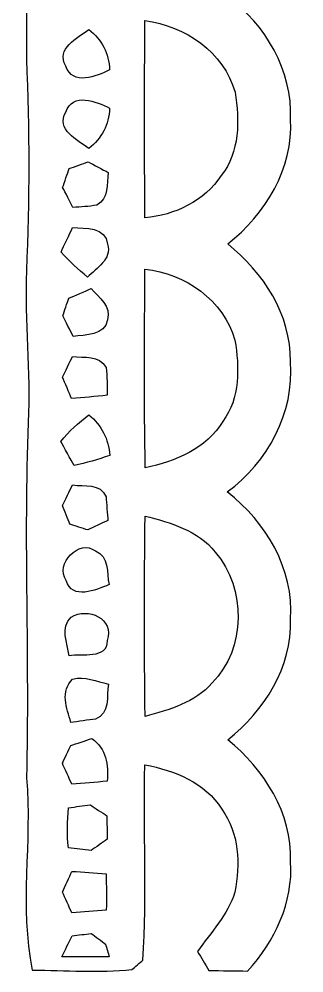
# Model space of a CAD drawing. Header units: centimetres. Extents: x -7.3 to 7.4, y -12.7 to 12.7.
# Drawn here: x 1.195 to 2.523, y -12.654 to -8.211 of the extents above; entities that cross this region are included whole.
import ezdxf

# ---------------------------------------------------------------- set-up
doc = ezdxf.new("R2010")
doc.units = ezdxf.units.CM
doc.header["$MEASUREMENT"] = 0
doc.layers.add('Camada 1', color=7, linetype='Continuous')

msp = doc.modelspace()

# ---------------------------------------------------------------- linework, layer by layer
at = {"layer": 'Camada 1', "color": 156}
for points, knots in [([(2.05246, 12.61463), (2.12302, 12.61709), (2.19604, 12.62873), (2.26625, 12.61109), (2.26625, 12.61109), (2.48284, 12.39872), (2.52341, 12.03713), (2.37313, 11.77607), (2.37313, 11.77607), (2.32163, 11.68752), (2.24508, 11.61768), (2.16992, 11.54923), (2.16992, 11.54923), (2.33856, 11.4053), (2.47297, 11.20034), (2.46133, 10.97033), (2.46133, 10.97033), (2.47614, 10.7375), (2.33927, 10.53147), (2.16923, 10.38612), (2.16923, 10.38612), (2.34492, 10.2489), (2.47332, 10.039), (2.46167, 9.80969), (2.46167, 9.80969), (2.47332, 9.57862), (2.3382, 9.37471), (2.17099, 9.2283), (2.17099, 9.2283), (2.33997, 9.09637), (2.46486, 8.89705), (2.46167, 8.67727), (2.46167, 8.67727), (2.47721, 8.44161), (2.35162, 8.21654), (2.16605, 8.07755), (2.16605, 8.07755), (2.35162, 7.93855), (2.4786, 7.71384), (2.46133, 7.47747), (2.46133, 7.47747), (2.46627, 7.25557), (2.33574, 7.05838), (2.16746, 6.92396), (2.16746, 6.92396), (2.35162, 6.77932), (2.48072, 6.55496), (2.46133, 6.31506), (2.46133, 6.31506), (2.4645, 6.09316), (2.3315, 5.89986), (2.1657, 5.76438), (2.1657, 5.76438), (2.34456, 5.62892), (2.47297, 5.41619), (2.46167, 5.18653), (2.46167, 5.18653), (2.47085, 4.95864), (2.34385, 4.74661), (2.16746, 4.6101), (2.16746, 4.6101), (2.33574, 4.47604), (2.46486, 4.27848), (2.46133, 4.05659), (2.46133, 4.05659), (2.47721, 3.82093), (2.35338, 3.59339), (2.1657, 3.45546), (2.1657, 3.45546), (2.34984, 3.31576), (2.47721, 3.0935), (2.46167, 2.85784), (2.46167, 2.85784), (2.46768, 2.63348), (2.33539, 2.43557), (2.16675, 2.29941), (2.16675, 2.29941), (2.35267, 2.15759), (2.48002, 1.93145), (2.46133, 1.69298), (2.46133, 1.69298), (2.46415, 1.47214), (2.33432, 1.27669), (2.16605, 1.14406), (2.16605, 1.14406), (2.34244, 1.00576), (2.47297, 0.79516), (2.46167, 0.56479), (2.46167, 0.56479), (2.47227, 0.33372), (2.34138, 0.12417), (2.16675, -0.01622), (2.16675, -0.01622), (2.3382, -0.14534), (2.46379, -0.34571), (2.46133, -0.56515), (2.46133, -0.56515), (2.47755, -0.80115), (2.35408, -1.03046), (2.165, -1.16699), (2.165, -1.16699), (2.34879, -1.30668), (2.47755, -1.52788), (2.46133, -1.76318), (2.46133, -1.76318), (2.46839, -1.9879), (2.33539, -2.18722), (2.16675, -2.32409), (2.16675, -2.32409), (2.35162, -2.46556), (2.48002, -2.69027), (2.46097, -2.92805), (2.46097, -2.92805), (2.46591, -3.14995), (2.33291, -3.34432), (2.16746, -3.48014), (2.16746, -3.48014), (2.34244, -3.61738), (2.47227, -3.82729), (2.46133, -4.05589), (2.46133, -4.05589), (2.4719, -4.28519), (2.34562, -4.49967), (2.16605, -4.63515), (2.16605, -4.63515), (2.33469, -4.76815), (2.4645, -4.96605), (2.46133, -5.18724), (2.46133, -5.18724), (2.4786, -5.42395), (2.35303, -5.65185), (2.16641, -5.79154), (2.16641, -5.79154), (2.34914, -5.9309), (2.47721, -6.15068), (2.46133, -6.38562), (2.46133, -6.38562), (2.46803, -6.60681), (2.34032, -6.80473), (2.17452, -6.9409), (2.17452, -6.9409), (2.33327, -7.09012), (2.4719, -7.28591), (2.46167, -7.51451), (2.46167, -7.51451), (2.47791, -7.75017), (2.34244, -7.96042), (2.16675, -8.10472), (2.16675, -8.10472), (2.34456, -8.23841), (2.47049, -8.45043), (2.46133, -8.67762), (2.46133, -8.67762), (2.47368, -8.90798), (2.34456, -9.12035), (2.16782, -9.25865), (2.16782, -9.25865), (2.33432, -9.39129), (2.46308, -9.58778), (2.46097, -9.80687), (2.46097, -9.80687), (2.47931, -10.04429), (2.35513, -10.27465), (2.16605, -10.41364), (2.16605, -10.41364), (2.34667, -10.55441), (2.47755, -10.77136), (2.46133, -11.00666), (2.46133, -11.00666), (2.46873, -11.23068), (2.33856, -11.43212), (2.16887, -11.56828), (2.16887, -11.56828), (2.33715, -11.70693), (2.46944, -11.90871), (2.46133, -12.13485), (2.46133, -12.13485), (2.47402, -12.3257), (2.3869, -12.50631), (2.26094, -12.64496), (2.26094, -12.64496), (2.20027, -12.64391), (2.14029, -12.6432), (2.08033, -12.6425), (2.08033, -12.6425), (2.06233, -12.61251), (2.0447, -12.58252), (2.02742, -12.55323), (2.02742, -12.55323), (2.08915, -12.46433), (2.16923, -12.38391), (2.20098, -12.27807), (2.20098, -12.27807), (2.22603, -12.14754), (2.2225, -12.0015), (2.13995, -11.89107), (2.13995, -11.89107), (2.0634, -11.76619), (1.9191, -11.71117), (1.78223, -11.68435), (1.78223, -11.68435), (1.7727, -11.98738), (1.7928, -12.29147), (1.77236, -12.59416), (1.77236, -12.59416), (1.75965, -12.6051), (1.73389, -12.62698), (1.7212, -12.63791), (1.7212, -12.63791), (1.56703, -12.65378), (1.41145, -12.6425), (1.25694, -12.64038), (1.25694, -12.64038), (1.1952, -12.34439), (1.25659, -12.04277), (1.22977, -11.74467), (1.22977, -11.74467), (1.24388, -11.19328), (1.21567, -10.64119), (1.23789, -10.08944), (1.23789, -10.08944), (1.24919, -9.85378), (1.22096, -9.61884), (1.22943, -9.38354), (1.22943, -9.38354), (1.24424, -9.0551), (1.24388, -8.72596), (1.22943, -8.39752), (1.22943, -8.39752), (1.22943, -7.40974), (1.22943, -6.42196), (1.22907, -5.43418), (1.22907, -5.43418), (1.24919, -5.02284), (1.21038, -4.61081), (1.2393, -4.19946), (1.2393, -4.19946), (1.23331, -3.86997), (1.21849, -3.53976), (1.24001, -3.21027), (1.24001, -3.21027), (1.23225, -2.78694), (1.21954, -2.36326), (1.23718, -1.93993), (1.23718, -1.93993), (1.21038, -1.51694), (1.25095, -1.09361), (1.22943, -0.67098), (1.22943, -0.67098), (1.22202, -0.36442), (1.25095, -0.0582), (1.22943, 0.24765), (1.22943, 0.24765), (1.25411, 0.58702), (1.21179, 0.92638), (1.23577, 1.26576), (1.23577, 1.26576), (1.25377, 1.51377), (1.22273, 1.76142), (1.23048, 2.00907), (1.23048, 2.00907), (1.25165, 2.27999), (1.21214, 2.55128), (1.23684, 2.82222), (1.23684, 2.82222), (1.22872, 3.09209), (1.22485, 3.36196), (1.23825, 3.63185), (1.23825, 3.63185), (1.20967, 4.06752), (1.25482, 4.50391), (1.22943, 4.93959), (1.22943, 4.93959), (1.22977, 5.30506), (1.22555, 5.67124), (1.23718, 6.03673), (1.23718, 6.03673), (1.20931, 6.44594), (1.25341, 6.85553), (1.22943, 7.26439), (1.22943, 7.26439), (1.22731, 7.5124), (1.22836, 7.7604), (1.23895, 8.0084), (1.23895, 8.0084), (1.22414, 8.26698), (1.2259, 8.52628), (1.23966, 8.78487), (1.23966, 8.78487), (1.22485, 9.17186), (1.22485, 9.55921), (1.24001, 9.94621), (1.24001, 9.94621), (1.22731, 10.17093), (1.22519, 10.39565), (1.23754, 10.62037), (1.23754, 10.62037), (1.22307, 10.90189), (1.23155, 11.18376), (1.22907, 11.46527), (1.22907, 11.46527), (1.25411, 11.84875), (1.20156, 12.23433), (1.24989, 12.61638), (1.24989, 12.61638), (1.29928, 12.59769), (1.34902, 12.57793), (1.39982, 12.56136), (1.39982, 12.56136), (1.4097, 12.5363), (1.42945, 12.48692), (1.43968, 12.46187), (1.43968, 12.46187), (1.49048, 12.46504), (1.54164, 12.46857), (1.59315, 12.47245), (1.59315, 12.47245), (1.59737, 12.49538), (1.60619, 12.54125), (1.61079, 12.56417), (1.61079, 12.56417), (1.66546, 12.57229), (1.71979, 12.58287), (1.77482, 12.5931), (1.77482, 12.5931), (1.77482, 12.5931), (1.77765, 12.59381), (1.77765, 12.59381), (1.77765, 12.59381), (1.78505, 12.28019), (1.77587, 11.96692), (1.78293, 11.65365), (1.78293, 11.65365), (1.89371, 11.68611), (2.01153, 11.71998), (2.09161, 11.80888), (2.09161, 11.80888), (2.25248, 11.96551), (2.25777, 12.24773), (2.10996, 12.4153), (2.10996, 12.4153), (2.05527, 12.46893), (2.04927, 12.5423), (2.05246, 12.61463)], [0, 0, 0, 0, 0.0114943, 0.0114943, 0.0114943, 0.0114943, 0.0229885, 0.0229885, 0.0229885, 0.0229885, 0.0344828, 0.0344828, 0.0344828, 0.0344828, 0.045977, 0.045977, 0.045977, 0.045977, 0.0574713, 0.0574713, 0.0574713, 0.0574713, 0.0689655, 0.0689655, 0.0689655, 0.0689655, 0.0804598, 0.0804598, 0.0804598, 0.0804598, 0.091954, 0.091954, 0.091954, 0.091954, 0.1034483, 0.1034483, 0.1034483, 0.1034483, 0.1149425, 0.1149425, 0.1149425, 0.1149425, 0.1264368, 0.1264368, 0.1264368, 0.1264368, 0.137931, 0.137931, 0.137931, 0.137931, 0.1494253, 0.1494253, 0.1494253, 0.1494253, 0.1609195, 0.1609195, 0.1609195, 0.1609195, 0.1724138, 0.1724138, 0.1724138, 0.1724138, 0.183908, 0.183908, 0.183908, 0.183908, 0.1954023, 0.1954023, 0.1954023, 0.1954023, 0.2068966, 0.2068966, 0.2068966, 0.2068966, 0.2183908, 0.2183908, 0.2183908, 0.2183908, 0.2298851, 0.2298851, 0.2298851, 0.2298851, 0.2413793, 0.2413793, 0.2413793, 0.2413793, 0.2528736, 0.2528736, 0.2528736, 0.2528736, 0.2643678, 0.2643678, 0.2643678, 0.2643678, 0.2758621, 0.2758621, 0.2758621, 0.2758621, 0.2873563, 0.2873563, 0.2873563, 0.2873563, 0.2988506, 0.2988506, 0.2988506, 0.2988506, 0.3103448, 0.3103448, 0.3103448, 0.3103448, 0.3218391, 0.3218391, 0.3218391, 0.3218391, 0.3333333, 0.3333333, 0.3333333, 0.3333333, 0.3448276, 0.3448276, 0.3448276, 0.3448276, 0.3563218, 0.3563218, 0.3563218, 0.3563218, 0.3678161, 0.3678161, 0.3678161, 0.3678161, 0.3793103, 0.3793103, 0.3793103, 0.3793103, 0.3908046, 0.3908046, 0.3908046, 0.3908046, 0.4022989, 0.4022989, 0.4022989, 0.4022989, 0.4137931, 0.4137931, 0.4137931, 0.4137931, 0.4252874, 0.4252874, 0.4252874, 0.4252874, 0.4367816, 0.4367816, 0.4367816, 0.4367816, 0.4482759, 0.4482759, 0.4482759, 0.4482759, 0.4597701, 0.4597701, 0.4597701, 0.4597701, 0.4712644, 0.4712644, 0.4712644, 0.4712644, 0.4827586, 0.4827586, 0.4827586, 0.4827586, 0.4942529, 0.4942529, 0.4942529, 0.4942529, 0.5057471, 0.5057471, 0.5057471, 0.5057471, 0.5172414, 0.5172414, 0.5172414, 0.5172414, 0.5287356, 0.5287356, 0.5287356, 0.5287356, 0.5402299, 0.5402299, 0.5402299, 0.5402299, 0.5517241, 0.5517241, 0.5517241, 0.5517241, 0.5632184, 0.5632184, 0.5632184, 0.5632184, 0.5747126, 0.5747126, 0.5747126, 0.5747126, 0.5862069, 0.5862069, 0.5862069, 0.5862069, 0.5977011, 0.5977011, 0.5977011, 0.5977011, 0.6091954, 0.6091954, 0.6091954, 0.6091954, 0.6206897, 0.6206897, 0.6206897, 0.6206897, 0.6321839, 0.6321839, 0.6321839, 0.6321839, 0.6436782, 0.6436782, 0.6436782, 0.6436782, 0.6551724, 0.6551724, 0.6551724, 0.6551724, 0.6666667, 0.6666667, 0.6666667, 0.6666667, 0.6781609, 0.6781609, 0.6781609, 0.6781609, 0.6896552, 0.6896552, 0.6896552, 0.6896552, 0.7011494, 0.7011494, 0.7011494, 0.7011494, 0.7126437, 0.7126437, 0.7126437, 0.7126437, 0.7241379, 0.7241379, 0.7241379, 0.7241379, 0.7356322, 0.7356322, 0.7356322, 0.7356322, 0.7471264, 0.7471264, 0.7471264, 0.7471264, 0.7586207, 0.7586207, 0.7586207, 0.7586207, 0.7701149, 0.7701149, 0.7701149, 0.7701149, 0.7816092, 0.7816092, 0.7816092, 0.7816092, 0.7931034, 0.7931034, 0.7931034, 0.7931034, 0.8045977, 0.8045977, 0.8045977, 0.8045977, 0.816092, 0.816092, 0.816092, 0.816092, 0.8275862, 0.8275862, 0.8275862, 0.8275862, 0.8390805, 0.8390805, 0.8390805, 0.8390805, 0.8505747, 0.8505747, 0.8505747, 0.8505747, 0.862069, 0.862069, 0.862069, 0.862069, 0.8735632, 0.8735632, 0.8735632, 0.8735632, 0.8850575, 0.8850575, 0.8850575, 0.8850575, 0.8965517, 0.8965517, 0.8965517, 0.8965517, 0.908046, 0.908046, 0.908046, 0.908046, 0.9195402, 0.9195402, 0.9195402, 0.9195402, 0.9310345, 0.9310345, 0.9310345, 0.9310345, 0.9425287, 0.9425287, 0.9425287, 0.9425287, 0.954023, 0.954023, 0.954023, 0.954023, 0.9655172, 0.9655172, 0.9655172, 0.9655172, 0.9770115, 0.9770115, 0.9770115, 0.9770115, 1, 1, 1, 1]), ([(1.78223, -8.21831), (1.78223, -8.21831), (1.78223, -8.21831), (1.78223, -8.21831), (1.78223, -8.21831), (1.77906, -8.52452), (1.77977, -8.83108), (1.78187, -9.13729), (1.78187, -9.13729), (1.92122, -9.12388), (2.05951, -9.06003), (2.13783, -8.94009), (2.13783, -8.94009), (2.22425, -8.83108), (2.22391, -8.68257), (2.20203, -8.55203), (2.20203, -8.55203), (2.15018, -8.36365), (1.96919, -8.24335), (1.78223, -8.21831)], [0, 0, 0, 0, 0.1666667, 0.1666667, 0.1666667, 0.1666667, 0.3333333, 0.3333333, 0.3333333, 0.3333333, 0.5, 0.5, 0.5, 0.5, 0.6666667, 0.6666667, 0.6666667, 0.6666667, 1, 1, 1, 1]), ([(1.41323, -8.42997), (1.41323, -8.42997), (1.41323, -8.42997), (1.41323, -8.42997), (1.41323, -8.42997), (1.44426, -8.5224), (1.55575, -8.47936), (1.61712, -8.44797), (1.61712, -8.44797), (1.615, -8.3714), (1.58114, -8.30615), (1.52011, -8.25994), (1.52011, -8.25994), (1.46826, -8.29734), (1.36455, -8.35025), (1.41323, -8.42997)], [0, 0, 0, 0, 0.2, 0.2, 0.2, 0.2, 0.4, 0.4, 0.4, 0.4, 0.6, 0.6, 0.6, 0.6, 1, 1, 1, 1]), ([(1.41323, -8.64481), (1.41323, -8.64481), (1.41323, -8.64481), (1.41323, -8.64481), (1.41323, -8.64481), (1.36489, -8.72348), (1.46861, -8.77639), (1.52011, -8.81415), (1.52011, -8.81415), (1.58043, -8.76723), (1.615, -8.70267), (1.61748, -8.62646), (1.61748, -8.62646), (1.55575, -8.59437), (1.44356, -8.55098), (1.41323, -8.64481)], [0, 0, 0, 0, 0.2, 0.2, 0.2, 0.2, 0.4, 0.4, 0.4, 0.4, 0.6, 0.6, 0.6, 0.6, 1, 1, 1, 1]), ([(1.42945, -8.90729), (1.42945, -8.90729), (1.42945, -8.90729), (1.42945, -8.90729), (1.42945, -8.90729), (1.42168, -8.92915), (1.40616, -8.97325), (1.39841, -8.99548), (1.39841, -8.99548), (1.4104, -9.01876), (1.4344, -9.06533), (1.44638, -9.08897), (1.44638, -9.08897), (1.48307, -9.08543), (1.52047, -9.08473), (1.55716, -9.07767), (1.55716, -9.07767), (1.61466, -9.04628), (1.60443, -8.9796), (1.61042, -8.92527), (1.61042, -8.92527), (1.58715, -8.91292), (1.54094, -8.88894), (1.51799, -8.87659), (1.51799, -8.87659), (1.49577, -8.88434), (1.45133, -8.89952), (1.42945, -8.90729)], [0, 0, 0, 0, 0.125, 0.125, 0.125, 0.125, 0.25, 0.25, 0.25, 0.25, 0.375, 0.375, 0.375, 0.375, 0.5, 0.5, 0.5, 0.5, 0.625, 0.625, 0.625, 0.625, 0.75, 0.75, 0.75, 0.75, 1, 1, 1, 1]), ([(1.44497, -9.18245), (1.44497, -9.18245), (1.44497, -9.18245), (1.44497, -9.18245), (1.44497, -9.18245), (1.43121, -9.21103), (1.40441, -9.26818), (1.391, -9.29674), (1.391, -9.29674), (1.42945, -9.33803), (1.47109, -9.37648), (1.51411, -9.41351), (1.51411, -9.41351), (1.55609, -9.37048), (1.62842, -9.33131), (1.60796, -9.25936), (1.60796, -9.25936), (1.59948, -9.17963), (1.50459, -9.18527), (1.44497, -9.18245)], [0, 0, 0, 0, 0.1666667, 0.1666667, 0.1666667, 0.1666667, 0.3333333, 0.3333333, 0.3333333, 0.3333333, 0.5, 0.5, 0.5, 0.5, 0.6666667, 0.6666667, 0.6666667, 0.6666667, 1, 1, 1, 1]), ([(1.78223, -9.37541), (1.78223, -9.37541), (1.78223, -9.37541), (1.78223, -9.37541), (1.78223, -9.37541), (1.77977, -9.68409), (1.77835, -9.99277), (1.78328, -10.30145), (1.78328, -10.30145), (1.92263, -10.27148), (2.06903, -10.21291), (2.14524, -10.08486), (2.14524, -10.08486), (2.22637, -9.97691), (2.22215, -9.83262), (2.20169, -9.70633), (2.20169, -9.70633), (2.14841, -9.52041), (1.9699, -9.39623), (1.78223, -9.37541)], [0, 0, 0, 0, 0.1666667, 0.1666667, 0.1666667, 0.1666667, 0.3333333, 0.3333333, 0.3333333, 0.3333333, 0.5, 0.5, 0.5, 0.5, 0.6666667, 0.6666667, 0.6666667, 0.6666667, 1, 1, 1, 1]), ([(1.42699, -9.51159), (1.42699, -9.51159), (1.42699, -9.51159), (1.42699, -9.51159), (1.42699, -9.51159), (1.41993, -9.53206), (1.40616, -9.57297), (1.39912, -9.59343), (1.39912, -9.59343), (1.41111, -9.61743), (1.4351, -9.66505), (1.44709, -9.68903), (1.44709, -9.68903), (1.50388, -9.68233), (1.59597, -9.68516), (1.60725, -9.61214), (1.60725, -9.61214), (1.62701, -9.54863), (1.56703, -9.50736), (1.53141, -9.46608), (1.53141, -9.46608), (1.50529, -9.47737), (1.45308, -9.50029), (1.42699, -9.51159)], [0, 0, 0, 0, 0.1428571, 0.1428571, 0.1428571, 0.1428571, 0.2857143, 0.2857143, 0.2857143, 0.2857143, 0.4285714, 0.4285714, 0.4285714, 0.4285714, 0.5714286, 0.5714286, 0.5714286, 0.5714286, 0.7142857, 0.7142857, 0.7142857, 0.7142857, 1, 1, 1, 1]), ([(1.44392, -9.78288), (1.44392, -9.78288), (1.44392, -9.78288), (1.44392, -9.78288), (1.44392, -9.78288), (1.43228, -9.80687), (1.40935, -9.85519), (1.39805, -9.87918), (1.39805, -9.87918), (1.40828, -9.90389), (1.42909, -9.95327), (1.43968, -9.97795), (1.43968, -9.97795), (1.49506, -9.97444), (1.55046, -9.9695), (1.60584, -9.9635), (1.60584, -9.9635), (1.60513, -9.92011), (1.60689, -9.87672), (1.60055, -9.83438), (1.60055, -9.83438), (1.5702, -9.77335), (1.49859, -9.78992), (1.44392, -9.78288)], [0, 0, 0, 0, 0.1428571, 0.1428571, 0.1428571, 0.1428571, 0.2857143, 0.2857143, 0.2857143, 0.2857143, 0.4285714, 0.4285714, 0.4285714, 0.4285714, 0.5714286, 0.5714286, 0.5714286, 0.5714286, 0.7142857, 0.7142857, 0.7142857, 0.7142857, 1, 1, 1, 1]), ([(1.38923, -10.17798), (1.38923, -10.17798), (1.38923, -10.17798), (1.38923, -10.17798), (1.38923, -10.17798), (1.40475, -10.20655), (1.43651, -10.263), (1.45204, -10.29124), (1.45204, -10.29124), (1.50812, -10.27852), (1.56316, -10.26195), (1.61783, -10.24395), (1.61783, -10.24395), (1.61361, -10.16811), (1.57868, -10.1032), (1.52118, -10.05451), (1.52118, -10.05451), (1.47284, -10.09085), (1.42804, -10.13178), (1.38923, -10.17798)], [0, 0, 0, 0, 0.1666667, 0.1666667, 0.1666667, 0.1666667, 0.3333333, 0.3333333, 0.3333333, 0.3333333, 0.5, 0.5, 0.5, 0.5, 0.6666667, 0.6666667, 0.6666667, 0.6666667, 1, 1, 1, 1]), ([(1.44426, -10.38119), (1.44426, -10.38119), (1.44426, -10.38119), (1.44426, -10.38119), (1.44426, -10.38119), (1.43262, -10.40518), (1.40935, -10.4535), (1.3977, -10.4775), (1.3977, -10.4775), (1.40652, -10.49901), (1.42346, -10.54206), (1.43191, -10.56357), (1.43191, -10.56357), (1.45274, -10.57027), (1.49436, -10.58403), (1.51518, -10.59074), (1.51518, -10.59074), (1.53882, -10.5798), (1.58574, -10.55758), (1.60937, -10.54664), (1.60937, -10.54664), (1.60725, -10.51913), (1.60301, -10.46444), (1.6009, -10.43693), (1.6009, -10.43693), (1.57514, -10.37061), (1.49965, -10.38895), (1.44426, -10.38119)], [0, 0, 0, 0, 0.125, 0.125, 0.125, 0.125, 0.25, 0.25, 0.25, 0.25, 0.375, 0.375, 0.375, 0.375, 0.5, 0.5, 0.5, 0.5, 0.625, 0.625, 0.625, 0.625, 0.75, 0.75, 0.75, 0.75, 1, 1, 1, 1]), ([(1.78257, -10.52583), (1.78257, -10.52583), (1.78257, -10.52583), (1.78257, -10.52583), (1.78257, -10.52583), (1.7794, -10.83697), (1.7787, -11.14812), (1.78257, -11.45928), (1.78257, -11.45928), (1.89547, -11.42894), (2.01541, -11.39437), (2.09549, -11.30335), (2.09549, -11.30335), (2.2539, -11.14354), (2.25531, -10.86238), (2.1096, -10.6941), (2.1096, -10.6941), (2.03059, -10.59285), (1.90112, -10.55687), (1.78257, -10.52583)], [0, 0, 0, 0, 0.1666667, 0.1666667, 0.1666667, 0.1666667, 0.3333333, 0.3333333, 0.3333333, 0.3333333, 0.5, 0.5, 0.5, 0.5, 0.6666667, 0.6666667, 0.6666667, 0.6666667, 1, 1, 1, 1]), ([(1.41534, -10.82604), (1.41534, -10.82604), (1.41534, -10.82604), (1.41534, -10.82604), (1.41534, -10.82604), (1.4418, -10.91917), (1.55327, -10.86979), (1.61466, -10.84545), (1.61466, -10.84545), (1.60338, -10.78934), (1.61642, -10.71386), (1.55117, -10.68811), (1.55117, -10.68811), (1.47672, -10.63096), (1.36031, -10.74807), (1.41534, -10.82604)], [0, 0, 0, 0, 0.2, 0.2, 0.2, 0.2, 0.4, 0.4, 0.4, 0.4, 0.6, 0.6, 0.6, 0.6, 1, 1, 1, 1]), ([(1.43756, -10.99643), (1.43756, -10.99643), (1.43756, -10.99643), (1.43756, -10.99643), (1.43756, -10.99643), (1.38535, -11.04618), (1.42168, -11.11603), (1.4284, -11.17635), (1.4284, -11.17635), (1.48766, -11.16576), (1.60619, -11.19611), (1.60619, -11.10614), (1.60619, -11.10614), (1.64217, -11.00349), (1.51553, -10.94916), (1.43756, -10.99643)], [0, 0, 0, 0, 0.2, 0.2, 0.2, 0.2, 0.4, 0.4, 0.4, 0.4, 0.6, 0.6, 0.6, 0.6, 1, 1, 1, 1]), ([(1.43651, -11.48715), (1.43651, -11.48715), (1.43651, -11.48715), (1.43651, -11.48715), (1.43651, -11.48715), (1.46543, -11.48326), (1.52293, -11.4755), (1.55151, -11.47163), (1.55151, -11.47163), (1.62031, -11.4441), (1.60301, -11.36614), (1.61149, -11.30828), (1.61149, -11.30828), (1.5568, -11.297), (1.50106, -11.26912), (1.44463, -11.28501), (1.44463, -11.28501), (1.3857, -11.34285), (1.4171, -11.41871), (1.43651, -11.48715)], [0, 0, 0, 0, 0.1666667, 0.1666667, 0.1666667, 0.1666667, 0.3333333, 0.3333333, 0.3333333, 0.3333333, 0.5, 0.5, 0.5, 0.5, 0.6666667, 0.6666667, 0.6666667, 0.6666667, 1, 1, 1, 1]), ([(1.43615, -11.5951), (1.43615, -11.5951), (1.43615, -11.5951), (1.43615, -11.5951), (1.43615, -11.5951), (1.42628, -11.61555), (1.40652, -11.65684), (1.397, -11.67729), (1.397, -11.67729), (1.40794, -11.70164), (1.43016, -11.75032), (1.4411, -11.77466), (1.4411, -11.77466), (1.49577, -11.77113), (1.55081, -11.76655), (1.60584, -11.7609), (1.60584, -11.7609), (1.61395, -11.68435), (1.6016, -11.6085), (1.53423, -11.56229), (1.53423, -11.56229), (1.50953, -11.5704), (1.46049, -11.58662), (1.43615, -11.5951)], [0, 0, 0, 0, 0.1428571, 0.1428571, 0.1428571, 0.1428571, 0.2857143, 0.2857143, 0.2857143, 0.2857143, 0.4285714, 0.4285714, 0.4285714, 0.4285714, 0.5714286, 0.5714286, 0.5714286, 0.5714286, 0.7142857, 0.7142857, 0.7142857, 0.7142857, 1, 1, 1, 1]), ([(1.42628, -11.88437), (1.42628, -11.88437), (1.42628, -11.88437), (1.42628, -11.88437), (1.42628, -11.88437), (1.41851, -11.94647), (1.41851, -12.00925), (1.42558, -12.07169), (1.42558, -12.07169), (1.46085, -12.07523), (1.49647, -12.0791), (1.53212, -12.08334), (1.53212, -12.08334), (1.55046, -12.07028), (1.5875, -12.04453), (1.60619, -12.03147), (1.60619, -12.03147), (1.60548, -11.99444), (1.60513, -11.95775), (1.60479, -11.92142), (1.60479, -11.92142), (1.58537, -11.90907), (1.54693, -11.88402), (1.52788, -11.87167), (1.52788, -11.87167), (1.49365, -11.87555), (1.45979, -11.87979), (1.42628, -11.88437)], [0, 0, 0, 0, 0.125, 0.125, 0.125, 0.125, 0.25, 0.25, 0.25, 0.25, 0.375, 0.375, 0.375, 0.375, 0.5, 0.5, 0.5, 0.5, 0.625, 0.625, 0.625, 0.625, 0.75, 0.75, 0.75, 0.75, 1, 1, 1, 1]), ([(1.4411, -12.18106), (1.4411, -12.18106), (1.4411, -12.18106), (1.4411, -12.18106), (1.4411, -12.18106), (1.4305, -12.20505), (1.40864, -12.25303), (1.3977, -12.27701), (1.3977, -12.27701), (1.40864, -12.301), (1.43016, -12.34934), (1.44073, -12.37368), (1.44073, -12.37368), (1.49436, -12.37014), (1.54798, -12.36591), (1.60197, -12.36098), (1.60197, -12.36098), (1.60267, -12.30453), (1.60267, -12.24845), (1.60126, -12.1927), (1.60126, -12.1927), (1.54798, -12.18742), (1.49436, -12.18352), (1.4411, -12.18106)], [0, 0, 0, 0, 0.1428571, 0.1428571, 0.1428571, 0.1428571, 0.2857143, 0.2857143, 0.2857143, 0.2857143, 0.4285714, 0.4285714, 0.4285714, 0.4285714, 0.5714286, 0.5714286, 0.5714286, 0.5714286, 0.7142857, 0.7142857, 0.7142857, 0.7142857, 1, 1, 1, 1]), ([(1.44285, -12.48127), (1.44285, -12.48127), (1.44285, -12.48127), (1.44285, -12.48127), (1.44285, -12.48127), (1.42662, -12.51338), (1.4104, -12.54583), (1.39488, -12.57864), (1.39488, -12.57864), (1.46826, -12.57828), (1.54199, -12.57828), (1.61571, -12.57828), (1.61571, -12.57828), (1.61149, -12.56383), (1.60301, -12.53455), (1.59878, -12.51973), (1.59878, -12.51973), (1.58221, -12.50738), (1.54869, -12.48268), (1.53175, -12.46998), (1.53175, -12.46998), (1.50213, -12.47352), (1.47214, -12.47739), (1.44285, -12.48127)], [0, 0, 0, 0, 0.1428571, 0.1428571, 0.1428571, 0.1428571, 0.2857143, 0.2857143, 0.2857143, 0.2857143, 0.4285714, 0.4285714, 0.4285714, 0.4285714, 0.5714286, 0.5714286, 0.5714286, 0.5714286, 0.7142857, 0.7142857, 0.7142857, 0.7142857, 1, 1, 1, 1])]:
    msp.add_open_spline(points, degree=3, knots=knots, dxfattribs=at)

doc.saveas('drawing.dxf')
